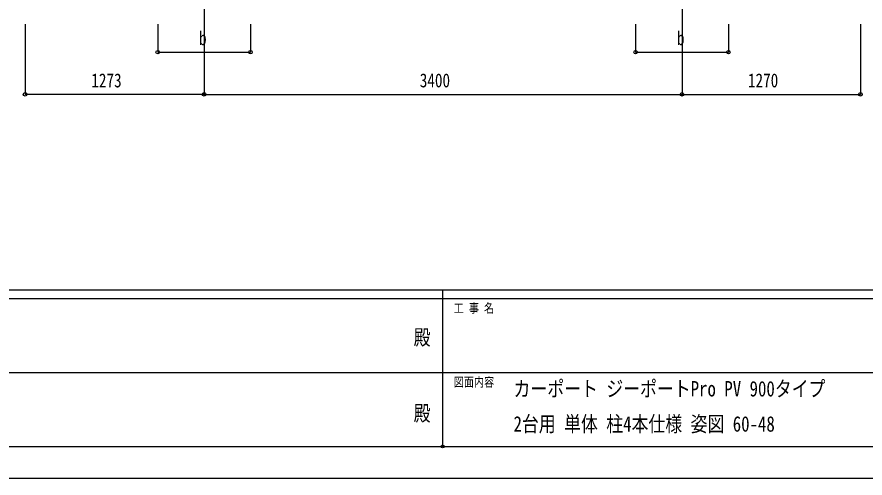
# Model space of a CAD drawing. Units: millimetres, scale not verified. Extents: x -12615 to 12615, y -8910 to 8910.
# Drawn here: x -3043 to 2990, y -8910 to -5632 of the extents above; entities that cross this region are included whole.
import ezdxf
from ezdxf.enums import TextEntityAlignment as Align

# ---------------------------------------------------------------- set-up
doc = ezdxf.new("R2010")
doc.units = ezdxf.units.MM
doc.header["$LTSCALE"] = 40
doc.header["$PDMODE"] = 32
doc.header["$PDSIZE"] = 20
for name, color, linetype in [('0-2_USER1', 3, 'Continuous'), ('0-3_YKK_12', 2, 'Continuous'), ('0-6_YKK_D', 6, 'Continuous'), ('0-7_YKK_ZWAK', 7, 'Continuous')]:
    doc.layers.add(name, color=color, linetype=linetype)
doc.styles.add('ＭＳ ゴシック', font='')
doc.styles.get('ＭＳ ゴシック').set_extended_font_data('MS Gothic')

msp = doc.modelspace()

# ---------------------------------------------------------------- linework, layer by layer
at = {"layer": '0-3_YKK_12'}
for p, q in [((-1711.97, -5332.18), (-1711.97, -5832.18)), ((1688.03, -5332.18), (1688.03, -5832.18))]:
    msp.add_line(p, q, dxfattribs=at)
at = {"layer": '0-6_YKK_D'}
for p, q in [((-2985.46, -5682.18), (-2985.46, -6183.18)), ((-2041.97, -5682.18), (-2041.97, -5883.18)), ((-1711.97, -5682.18), (-1711.97, -6183.18)), ((-1711.97, -5682.18), (-1711.97, -6183.18)), ((-1381.97, -5682.18), (-1381.97, -5883.18)), ((1358.03, -5682.18), (1358.03, -5883.18)), ((1688.03, -5682.18), (1688.03, -6183.18)), ((1688.03, -5682.18), (1688.03, -6183.18)), ((2018.03, -5682.18), (2018.03, -5883.18)), ((2957.54, -5682.18), (2957.54, -6183.18)), ((-2041.97, -5882.18), (-1381.97, -5882.18)), ((1358.03, -5882.18), (2018.03, -5882.18)), ((-1711.97, -6182.18), (-2985.46, -6182.18)), ((-1711.97, -6182.18), (1688.03, -6182.18)), ((1688.03, -6182.18), (2957.54, -6182.18))]:
    msp.add_line(p, q, dxfattribs=at)
for centre in [(-2041.97, -5882.18), (-1381.97, -5882.18), (1358.03, -5882.18), (2018.03, -5882.18), (-2985.46, -6182.18), (-1711.97, -6182.18), (-1711.97, -6182.18), (1688.03, -6182.18), (1688.03, -6182.18), (2957.54, -6182.18)]:
    msp.add_circle(centre, 12.75, dxfattribs=at)
at = {"layer": '0-7_YKK_ZWAK'}
for p, q in [((11685.06, -7575), (-11714.94, -7575)), ((-14.94, -7575), (-14.94, -8685)), ((-14.94, -7635), (-3914.94, -7635)), ((3885.06, -7635), (-14.94, -7635)), ((-3892.44, -8160), (-14.94, -8160)), ((-14.94, -8160), (3885.06, -8160)), ((-3914.94, -8685), (-14.94, -8685)), ((-14.94, -8685), (3885.06, -8685))]:
    msp.add_line(p, q, dxfattribs=at)
msp.add_lwpolyline([(-12615, -8910), (12615, -8910), (12615, 8910), (-12615, 8910)], close=True, dxfattribs=at)
msp.add_point((-14.94, -8685), dxfattribs=at)

# ---------------------------------------------------------------- texts
at = {"layer": '0-2_USER1', "style": 'ＭＳ ゴシック', "width": 0.8}
for s, p in [('カーポート ジーポートPro PV 900タイプ\u3000', (489.47, -8363.23)), ('2台用 単体 柱4本仕様 姿図 60-48', (489.47, -8613.23))]:
    msp.add_text(s, height=110, dxfattribs=at).set_placement(p, align=Align.BOTTOM_LEFT)
at = {"layer": '0-6_YKK_D', "style": 'ＭＳ ゴシック', "width": 0.8}
for s, p in [('b', (-1747.97, -5862.18)), ('b', (1652.03, -5862.18)), ('1273', (-2514.32, -6162.18)), ('3400', (-177.57, -6162.18)), ('1270', (2157.18, -6162.18))]:
    msp.add_text(s, height=98.97, dxfattribs=at).set_placement(p, align=Align.BOTTOM_LEFT)
at = {"layer": '0-7_YKK_ZWAK', "style": 'ＭＳ ゴシック', "width": 0.8}
for s, height, p in [('工 事 名', 65.98, (63.81, -7755)), ('殿', 110, (-221, -7997.5)), ('図面内容', 65.98, (63.81, -8280)), ('殿', 110, (-221, -8537.5))]:
    msp.add_text(s, height=height, dxfattribs=at).set_placement(p, align=Align.BOTTOM_LEFT)

doc.saveas('drawing.dxf')
